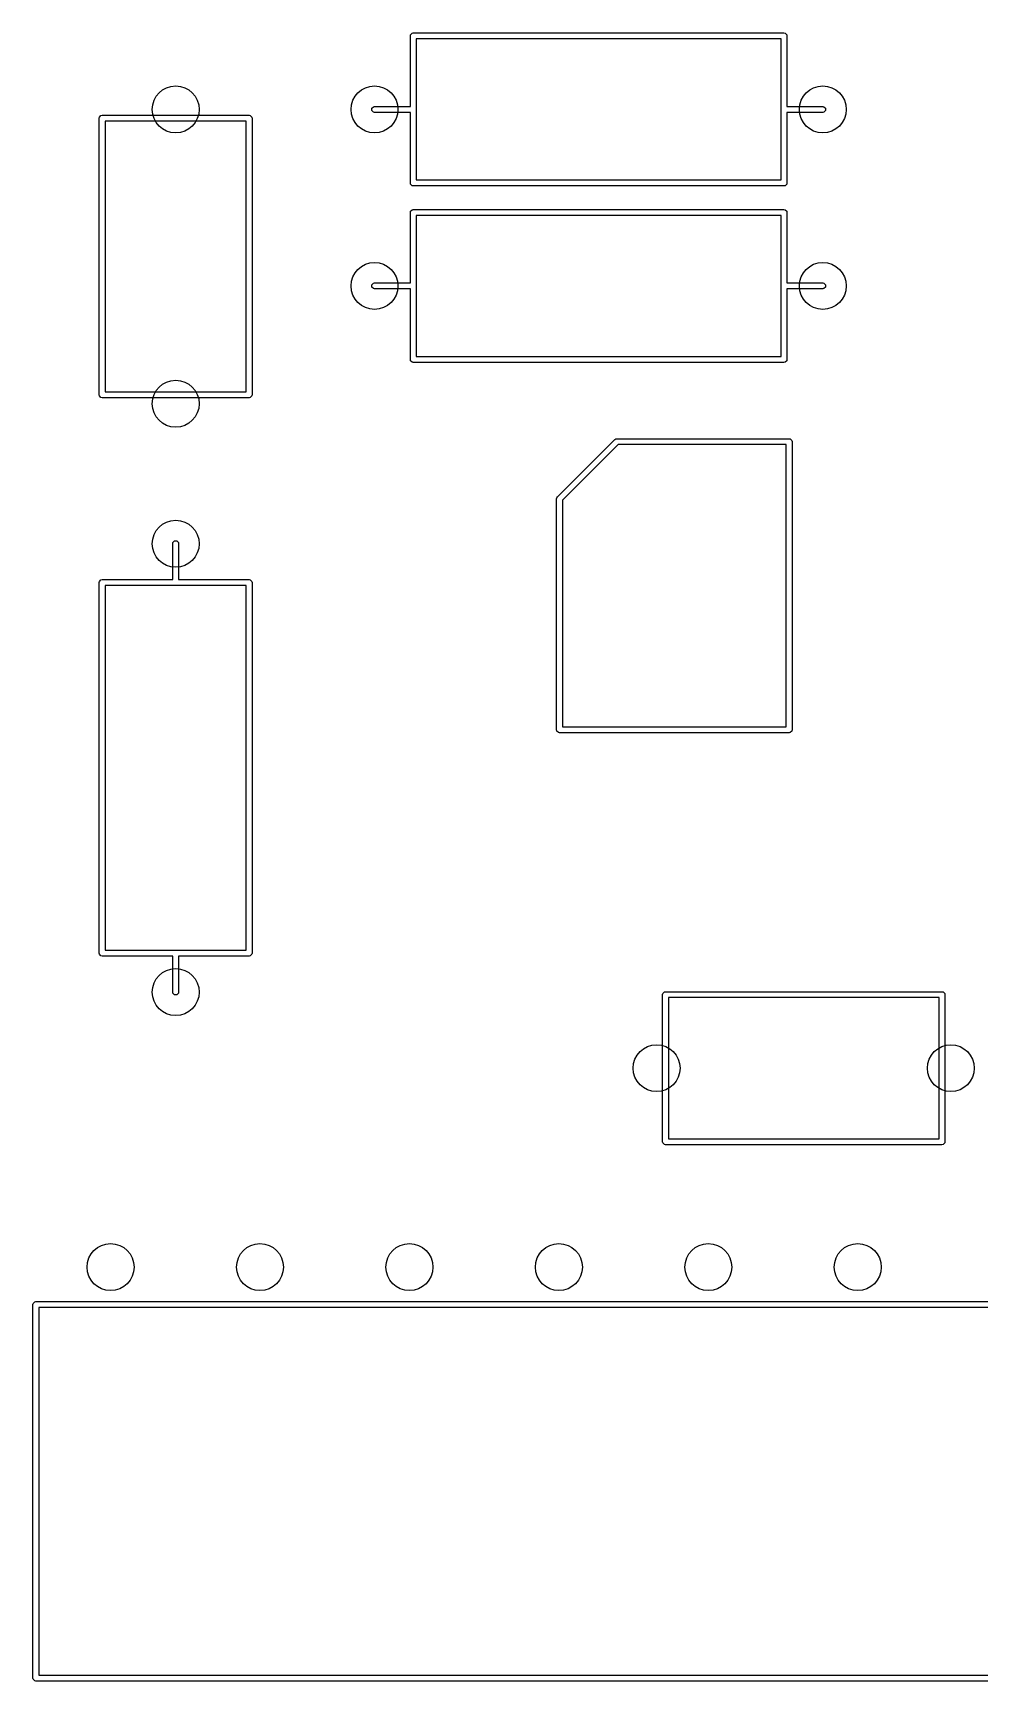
# Model space of a CAD drawing. Extents: x 2.68 to 10.38, y -4.66 to -2.29.
# Drawn here: x 5.87 to 6.503, y -3.701 to -2.599 of the extents above; entities that cross this region are included whole.
import ezdxf

# ---------------------------------------------------------------- set-up
doc = ezdxf.new("R2010")
doc.units = 0
doc.header["$MEASUREMENT"] = 0
doc.layers.add('BLACK', color=7, linetype='CONTINUOUS')

msp = doc.modelspace()

# ---------------------------------------------------------------- linework, layer by layer
at = {"layer": 'BLACK', "linetype": 'CONTINUOUS'}
for p, q in [((6.1226, -2.6006), (6.1228, -2.5998)), ((6.1226, -2.6478), (6.1226, -2.6006)), ((6.1228, -2.5998), (6.1239, -2.5988)), ((6.1239, -2.5988), (6.1246, -2.5986)), ((6.1246, -2.5986), (6.3726, -2.5986)), ((6.3726, -2.5986), (6.3734, -2.5988)), ((6.3734, -2.5988), (6.3745, -2.5998)), ((6.3745, -2.5998), (6.3746, -2.6006)), ((6.3746, -2.6006), (6.3746, -2.6478)), ((6.1266, -2.6026), (6.1266, -2.697)), ((6.3707, -2.6026), (6.1266, -2.6026)), ((6.3707, -2.697), (6.3707, -2.6026)), ((5.9144, -2.6557), (5.9145, -2.655)), ((5.9144, -2.8407), (5.9144, -2.6557)), ((5.9145, -2.655), (5.9156, -2.6539)), ((5.9156, -2.6539), (5.9163, -2.6537)), ((5.9163, -2.6537), (6.0148, -2.6537)), ((6.0148, -2.6537), (6.0155, -2.6539)), ((6.0155, -2.6539), (6.0166, -2.655)), ((6.0166, -2.655), (6.0167, -2.6557)), ((6.0167, -2.6557), (6.0167, -2.8407)), ((6.0968, -2.649), (6.0979, -2.648)), ((6.0968, -2.6506), (6.0968, -2.649)), ((6.0979, -2.6516), (6.0968, -2.6506)), ((6.0979, -2.648), (6.0986, -2.6478)), ((6.0986, -2.6518), (6.0979, -2.6516)), ((6.0986, -2.6478), (6.1226, -2.6478)), ((6.1226, -2.6518), (6.0986, -2.6518)), ((6.1226, -2.699), (6.1226, -2.6518)), ((6.3746, -2.6478), (6.3986, -2.6478)), ((6.3986, -2.6518), (6.3746, -2.6518)), ((6.3746, -2.6518), (6.3746, -2.699)), ((6.3986, -2.6478), (6.3994, -2.648)), ((6.3994, -2.6516), (6.3986, -2.6518)), ((6.3994, -2.648), (6.4004, -2.649)), ((6.4004, -2.6506), (6.3994, -2.6516)), ((6.4004, -2.649), (6.4004, -2.6506)), ((5.9183, -2.6577), (5.9183, -2.8388)), ((6.0128, -2.6577), (5.9183, -2.6577)), ((6.0128, -2.8388), (6.0128, -2.6577)), ((6.1228, -2.6998), (6.1226, -2.699)), ((6.1239, -2.7008), (6.1228, -2.6998)), ((6.1246, -2.701), (6.1239, -2.7008)), ((6.3726, -2.701), (6.1246, -2.701)), ((6.1266, -2.697), (6.3707, -2.697)), ((6.3734, -2.7008), (6.3726, -2.701)), ((6.3745, -2.6998), (6.3734, -2.7008)), ((6.3746, -2.699), (6.3745, -2.6998)), ((6.1226, -2.7187), (6.1228, -2.7179)), ((6.1226, -2.7659), (6.1226, -2.7187)), ((6.1228, -2.7179), (6.1239, -2.7169)), ((6.1239, -2.7169), (6.1246, -2.7167)), ((6.1246, -2.7167), (6.3726, -2.7167)), ((6.1266, -2.7207), (6.1266, -2.8152)), ((6.3707, -2.7207), (6.1266, -2.7207)), ((6.3707, -2.8152), (6.3707, -2.7207)), ((6.3726, -2.7167), (6.3734, -2.7169)), ((6.3734, -2.7169), (6.3745, -2.7179)), ((6.3745, -2.7179), (6.3746, -2.7187)), ((6.3746, -2.7187), (6.3746, -2.7659)), ((6.0968, -2.7672), (6.0979, -2.7661)), ((6.0968, -2.7687), (6.0968, -2.7672)), ((6.0979, -2.7661), (6.0986, -2.7659)), ((6.0986, -2.7659), (6.1226, -2.7659)), ((6.3746, -2.7659), (6.3986, -2.7659)), ((6.3986, -2.7659), (6.3994, -2.7661)), ((6.3994, -2.7661), (6.4004, -2.7672)), ((6.4004, -2.7672), (6.4004, -2.7687)), ((6.0979, -2.7697), (6.0968, -2.7687)), ((6.0986, -2.7699), (6.0979, -2.7697)), ((6.1226, -2.7699), (6.0986, -2.7699)), ((6.1226, -2.8171), (6.1226, -2.7699)), ((6.3986, -2.7699), (6.3746, -2.7699)), ((6.3746, -2.7699), (6.3746, -2.8171)), ((6.3994, -2.7697), (6.3986, -2.7699)), ((6.4004, -2.7687), (6.3994, -2.7697)), ((6.1228, -2.8179), (6.1226, -2.8171)), ((6.1239, -2.8189), (6.1228, -2.8179)), ((6.1246, -2.8191), (6.1239, -2.8189)), ((6.3726, -2.8191), (6.1246, -2.8191)), ((6.1266, -2.8152), (6.3707, -2.8152)), ((6.3734, -2.8189), (6.3726, -2.8191)), ((6.3745, -2.8179), (6.3734, -2.8189)), ((6.3746, -2.8171), (6.3745, -2.8179)), ((5.9145, -2.8415), (5.9144, -2.8407)), ((5.9156, -2.8426), (5.9145, -2.8415)), ((5.9163, -2.8427), (5.9156, -2.8426)), ((6.0148, -2.8427), (5.9163, -2.8427)), ((5.9183, -2.8388), (6.0128, -2.8388)), ((6.0155, -2.8426), (6.0148, -2.8427)), ((6.0166, -2.8415), (6.0155, -2.8426)), ((6.0167, -2.8407), (6.0166, -2.8415)), ((6.221, -2.909), (6.2594, -2.8707)), ((6.2616, -2.874), (6.2244, -2.9112)), ((6.2594, -2.8707), (6.2601, -2.8702)), ((6.2601, -2.8702), (6.2608, -2.8701)), ((6.2608, -2.8701), (6.376, -2.8701)), ((6.374, -2.874), (6.2616, -2.874)), ((6.374, -3.063), (6.374, -2.874)), ((6.376, -2.8701), (6.3767, -2.8702)), ((6.3767, -2.8702), (6.3778, -2.8713)), ((6.3778, -2.8713), (6.378, -2.872)), ((6.378, -2.872), (6.378, -3.065)), ((6.2205, -2.9104), (6.2206, -2.9097)), ((6.2205, -3.065), (6.2205, -2.9104)), ((6.2206, -2.9097), (6.221, -2.909)), ((6.2244, -2.9112), (6.2244, -3.063)), ((5.9636, -2.9404), (5.9637, -2.9396)), ((5.9636, -2.9644), (5.9636, -2.9404)), ((5.9637, -2.9396), (5.9648, -2.9385)), ((5.9648, -2.9385), (5.9663, -2.9385)), ((5.9663, -2.9385), (5.9674, -2.9396)), ((5.9674, -2.9396), (5.9675, -2.9404)), ((5.9675, -2.9404), (5.9675, -2.9644)), ((5.9144, -2.9663), (5.9145, -2.9656)), ((5.9144, -3.2144), (5.9144, -2.9663)), ((5.9145, -2.9656), (5.9156, -2.9645)), ((5.9156, -2.9645), (5.9163, -2.9644)), ((5.9163, -2.9644), (5.9636, -2.9644)), ((5.9675, -2.9644), (6.0148, -2.9644)), ((6.0148, -2.9644), (6.0155, -2.9645)), ((6.0155, -2.9645), (6.0166, -2.9656)), ((6.0166, -2.9656), (6.0167, -2.9663)), ((6.0167, -2.9663), (6.0167, -3.2144)), ((5.9183, -2.9683), (5.9183, -3.2124)), ((6.0128, -2.9683), (5.9183, -2.9683)), ((6.0128, -3.2124), (6.0128, -2.9683)), ((6.2206, -3.0657), (6.2205, -3.065)), ((6.2244, -3.063), (6.374, -3.063)), ((6.378, -3.065), (6.3778, -3.0657)), ((6.2217, -3.0668), (6.2206, -3.0657)), ((6.2224, -3.0669), (6.2217, -3.0668)), ((6.376, -3.0669), (6.2224, -3.0669)), ((6.3767, -3.0668), (6.376, -3.0669)), ((6.3778, -3.0657), (6.3767, -3.0668)), ((5.9145, -3.2151), (5.9144, -3.2144)), ((5.9156, -3.2162), (5.9145, -3.2151)), ((5.9163, -3.2163), (5.9156, -3.2162)), ((5.9636, -3.2163), (5.9163, -3.2163)), ((5.9183, -3.2124), (6.0128, -3.2124)), ((5.9636, -3.2404), (5.9636, -3.2163)), ((6.0148, -3.2163), (5.9675, -3.2163)), ((5.9675, -3.2163), (5.9675, -3.2404)), ((6.0155, -3.2162), (6.0148, -3.2163)), ((6.0166, -3.2151), (6.0155, -3.2162)), ((6.0167, -3.2144), (6.0166, -3.2151)), ((5.9637, -3.2411), (5.9636, -3.2404)), ((5.9648, -3.2422), (5.9637, -3.2411)), ((5.9674, -3.2411), (5.9663, -3.2422)), ((5.9675, -3.2404), (5.9674, -3.2411)), ((6.2913, -3.2421), (6.2915, -3.2414)), ((6.2915, -3.2414), (6.2926, -3.2403)), ((6.2926, -3.2403), (6.2933, -3.2402)), ((6.2933, -3.2402), (6.4783, -3.2402)), ((6.4783, -3.2402), (6.4791, -3.2403)), ((6.4791, -3.2403), (6.4802, -3.2414)), ((6.4802, -3.2414), (6.4803, -3.2421)), ((5.9663, -3.2422), (5.9648, -3.2422)), ((6.2913, -3.3406), (6.2913, -3.2421)), ((6.4764, -3.2441), (6.2953, -3.2441)), ((6.2953, -3.2441), (6.2953, -3.3386)), ((6.4764, -3.3386), (6.4764, -3.2441)), ((6.4803, -3.2421), (6.4803, -3.3406)), ((6.2915, -3.3413), (6.2913, -3.3406)), ((6.2926, -3.3424), (6.2915, -3.3413)), ((6.2915, -3.3413), (6.2915, -3.3413)), ((6.2953, -3.3386), (6.4764, -3.3386)), ((6.4802, -3.3413), (6.4791, -3.3424)), ((6.4803, -3.3406), (6.4802, -3.3413)), ((6.2933, -3.3425), (6.2926, -3.3424)), ((6.4783, -3.3425), (6.2933, -3.3425)), ((6.4791, -3.3424), (6.4783, -3.3425)), ((5.8701, -3.4494), (5.8702, -3.4487)), ((5.8701, -3.6994), (5.8701, -3.4494)), ((5.8702, -3.4487), (5.8713, -3.4476)), ((5.8713, -3.4476), (5.872, -3.4474)), ((5.872, -3.4474), (6.6327, -3.4474)), ((5.874, -3.4514), (5.874, -3.6974)), ((6.6319, -3.4514), (5.874, -3.4514)), ((5.8702, -3.7002), (5.8701, -3.6994)), ((5.8713, -3.7012), (5.8702, -3.7002)), ((5.872, -3.7014), (5.8713, -3.7012)), ((6.672, -3.7014), (5.872, -3.7014)), ((5.874, -3.6974), (6.6701, -3.6974))]:
    msp.add_line(p, q, dxfattribs=at)
at = {"layer": 'BLACK'}
for centre in [(5.9656, -2.6498), (6.0986, -2.6498), (6.3986, -2.6498), (6.0986, -2.7679), (6.3986, -2.7679), (5.9656, -2.8467), (5.9656, -2.9404), (5.9656, -3.2404), (6.2874, -3.2913), (6.4843, -3.2913), (5.922, -3.4244), (6.022, -3.4244), (6.122, -3.4244), (6.222, -3.4244), (6.322, -3.4244), (6.422, -3.4244)]:
    msp.add_circle(centre, 0.0157, dxfattribs=at)

doc.saveas('drawing.dxf')
